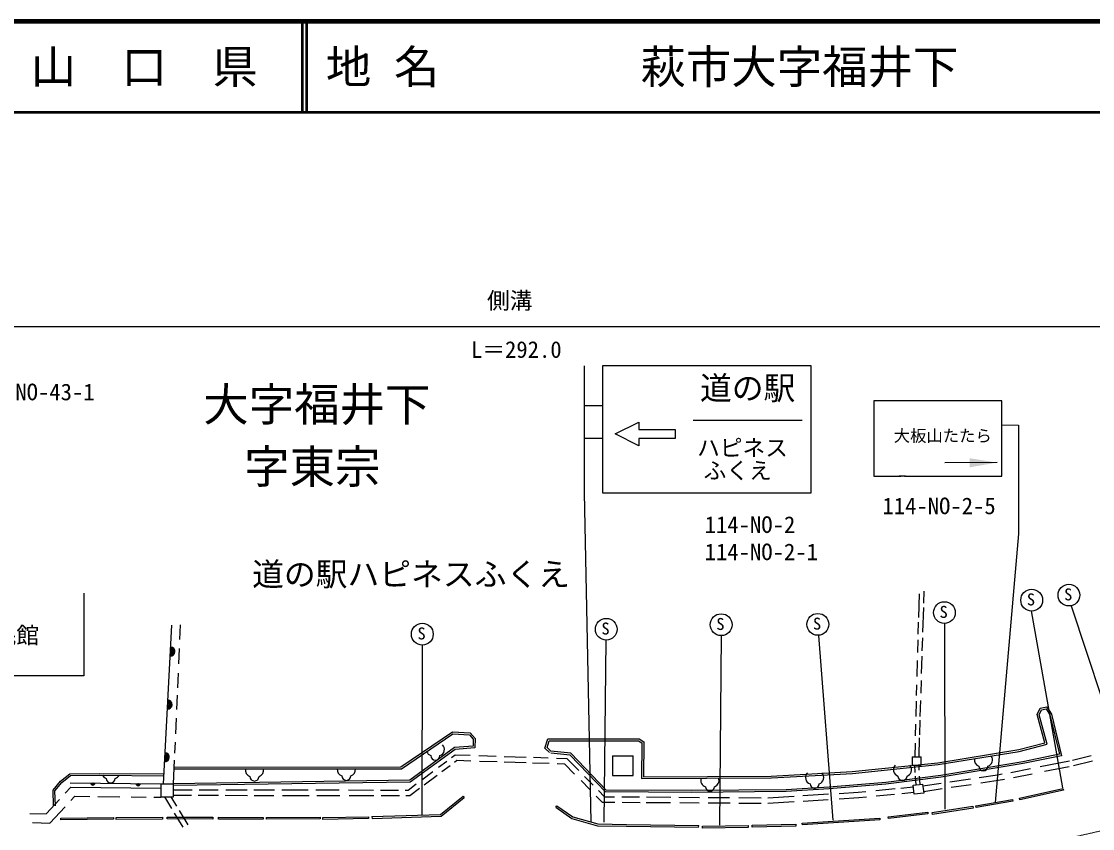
# Model space of a CAD drawing. Units: millimetres, scale not verified. Extents: x 40000 to 680000, y 20000 to 380000.
# Drawn here: x 336852 to 454804, y 291142 to 380000 of the extents above; entities that cross this region are included whole.
import ezdxf
from ezdxf.enums import TextEntityAlignment as Align

# ---------------------------------------------------------------- set-up
doc = ezdxf.new("R2010")
doc.units = ezdxf.units.MM
doc.header["$LTSCALE"] = 1000
doc.linetypes.add('CHAIN', pattern=[18.5, 12, -1.5, 3.5, -1.5])
for name, color, linetype, lineweight in [('M-BGD', 7, 'Continuous', 25), ('M-BMK', 2, 'CHAIN', 13), ('M-STR-HTXT', 7, 'Continuous', 13), ('M-STR-STR3', 7, 'Continuous', 25), ('M-STR-STRC', 7, 'Continuous', 25), ('M-TTL', 2, 'Continuous', 140), ('M-TTL-LINE', 7, 'Continuous', 50)]:
    doc.layers.add(name, color=color, linetype=linetype, lineweight=lineweight)
doc.layers.add('M-TTL-TXT', color=7, linetype='Continuous')
doc.styles.add('ＭＳ ゴシック', font='')
doc.styles.get('ＭＳ ゴシック').set_extended_font_data('MS Gothic')

# ---------------------------------------------------------------- blocks, each defined once
blk = doc.blocks.new('filled_arrow')
at = {"color": 0, "linetype": 'Continuous', "lineweight": -2}
blk.add_solid([(7.5, 1.25), (0, 0), (7.5, -1.25)], dxfattribs=at)

msp = doc.modelspace()

# ---------------------------------------------------------------- linework, layer by layer
at = {"layer": 'M-BGD'}
for p, q in [((343722, 317074), (343722, 307957)), ((435660, 314383), (435729, 316966)), ((436221, 315960), (436261, 317270)), ((436121, 312765), (436206, 315487)), ((435611, 312549), (435646, 313856)), ((352482, 296075), (353413, 313542)), ((354300, 311964), (354369, 313565)), ((435557, 310516), (435595, 311934)), ((436057, 310702), (436102, 312147)), ((354184, 309277), (354256, 310953)), ((435487, 307889), (435534, 309661)), ((435979, 308210), (436039, 310109)), ((343722, 307957), (326408, 307957)), ((354070, 306628), (354140, 308263)), ((435431, 305793), (435463, 306974)), ((435912, 306056), (435955, 307438)), ((353968, 304263), (354035, 305828)), ((435370, 303487), (435415, 305175)), ((435832, 303485), (435887, 305230)), ((448707, 303689), (449024, 304410)), ((449024, 304410), (449778, 304541)), ((449164, 304232), (449678, 304321)), ((449678, 304321), (450079, 303651)), ((449778, 304541), (450266, 303728)), ((353853, 301578), (353926, 303286)), ((449565, 300580), (448707, 303689)), ((448919, 303674), (449164, 304232)), ((449812, 300437), (448919, 303674)), ((450079, 303651), (451151, 299321)), ((450266, 303728), (451395, 299167)), ((435313, 301360), (435347, 302636)), ((435769, 301448), (435820, 303073)), ((378637, 297933), (384308, 301786)), ((378699, 297733), (384364, 301582)), ((384308, 301786), (386272, 301668)), ((384364, 301582), (386179, 301473)), ((386179, 301473), (386615, 301001)), ((386272, 301668), (386819, 301075)), ((386615, 301001), (386579, 300202)), ((386819, 301075), (386770, 300015)), ((394502, 299997), (394802, 301017)), ((394728, 300058), (394951, 300817)), ((394802, 301017), (404879, 301017)), ((394951, 300817), (404816, 300817)), ((404816, 300817), (405174, 300571)), ((404879, 301017), (405374, 300676)), ((435694, 299036), (435759, 301123)), ((353760, 299436), (353813, 300670)), ((384545, 300057), (379607, 296462)), ((384617, 299861), (379673, 296263)), ((386579, 300202), (384545, 300057)), ((386770, 300015), (384617, 299861)), ((395015, 299511), (394502, 299997)), ((395152, 299656), (394728, 300058)), ((397364, 299431), (395152, 299656)), ((405174, 300571), (405151, 296643)), ((405374, 300676), (405352, 296844)), ((435251, 299036), (435291, 300537)), ((437778, 298381), (446690, 299830)), ((437804, 298183), (446731, 299634)), ((446690, 299830), (449565, 300580)), ((446731, 299634), (449812, 300437)), ((353616, 296075), (353727, 298673)), ((382793, 297899), (383702, 298577)), ((384214, 298959), (384618, 299261)), ((384535, 298450), (384809, 298655)), ((384618, 299261), (386280, 299209)), ((384809, 298655), (386353, 298606)), ((387239, 299178), (389129, 299119)), ((387308, 298576), (389253, 298515)), ((390015, 299091), (392422, 299015)), ((390015, 298491), (392448, 298414)), ((393232, 298989), (394854, 298938)), ((397270, 299239), (395132, 299457)), ((395762, 298910), (396906, 298873)), ((396906, 298873), (398232, 297523)), ((401168, 295180), (397270, 299239)), ((401254, 295379), (397364, 299431)), ((401941, 299138), (404229, 299138)), ((401941, 299138), (401941, 296978)), ((404229, 296978), (404229, 299138)), ((434947, 299036), (435927, 299036)), ((434947, 299036), (434947, 298123)), ((435927, 298123), (435927, 299036)), ((447111, 298496), (438094, 297000)), ((451151, 299321), (447111, 298496)), ((451395, 299167), (447147, 298299)), ((449045, 297966), (452278, 298595)), ((452585, 298655), (454648, 299196)), ((452719, 298070), (454786, 298612)), ((353686, 297701), (378699, 297733)), ((353694, 297901), (378637, 297933)), ((380950, 296524), (382159, 297426)), ((383149, 297416), (384070, 298103)), ((393114, 298393), (394952, 298335)), ((395863, 298306), (396647, 298281)), ((396647, 298281), (397760, 297148)), ((419429, 296910), (428347, 297423)), ((428347, 297423), (437778, 298381)), ((428363, 297223), (437804, 298183)), ((434947, 298123), (435927, 298123)), ((435273, 297310), (435217, 298123)), ((435724, 297558), (435691, 298123)), ((447147, 298299), (438123, 296802)), ((445786, 297332), (447970, 297757)), ((449516, 297447), (452241, 297977)), ((340347, 295372), (341157, 296355)), ((340549, 295303), (341298, 296212)), ((341157, 296355), (342191, 297182)), ((341298, 296212), (342262, 296983)), ((342191, 297182), (345466, 297216)), ((342209, 296182), (352209, 296075)), ((342262, 296983), (345466, 297016)), ((345466, 297216), (352540, 297164)), ((345466, 297016), (352530, 296964)), ((352209, 296075), (353616, 296075)), ((352209, 296075), (352209, 294620)), ((379607, 296462), (353616, 296075)), ((379673, 296263), (353616, 295875)), ((353616, 294620), (353616, 296075)), ((379424, 295385), (380336, 296065)), ((381192, 295955), (382621, 297022)), ((398477, 296417), (399439, 295437)), ((398853, 296891), (399814, 295911)), ((401941, 296978), (404229, 296978)), ((405151, 296643), (419435, 296710)), ((405352, 296844), (419429, 296910)), ((419435, 296710), (428363, 297223)), ((432023, 296219), (425796, 295706)), ((438094, 297000), (432023, 296219)), ((438123, 296802), (432044, 296020)), ((435366, 295948), (435301, 296901)), ((435814, 296000), (435761, 296910)), ((436117, 295832), (438145, 296132)), ((439072, 296270), (441368, 296610)), ((442310, 296749), (444320, 297047)), ((442483, 296168), (444421, 296455)), ((444320, 297047), (444854, 297151)), ((444421, 296455), (445105, 296588)), ((446097, 296782), (448159, 297183)), ((340397, 293655), (340347, 295372)), ((340597, 293661), (340549, 295303)), ((341660, 295024), (342289, 295706)), ((342289, 295706), (352209, 295595)), ((353616, 295408), (355646, 295406)), ((356432, 295405), (358520, 295403)), ((359355, 295403), (361714, 295400)), ((362451, 295400), (364711, 295398)), ((365546, 295397), (368445, 295395)), ((369280, 295394), (371834, 295391)), ((372866, 295391), (375618, 295388)), ((376404, 295387), (378369, 295386)), ((379106, 295385), (379424, 295385)), ((379623, 294785), (380688, 295579)), ((400386, 295329), (401054, 294648)), ((410628, 295121), (401168, 295180)), ((410628, 295321), (401254, 295379)), ((421073, 295421), (410628, 295321)), ((421080, 295221), (410628, 295121)), ((425796, 295706), (421073, 295421)), ((425811, 295506), (421080, 295221)), ((422914, 294773), (425722, 294948)), ((432044, 296020), (425811, 295506)), ((426895, 295021), (429003, 295152)), ((429003, 295152), (429819, 295231)), ((430931, 295338), (433054, 295542)), ((430991, 294741), (432994, 294933)), ((433697, 295604), (435050, 295734)), ((433792, 295010), (435107, 295136)), ((435059, 295913), (436094, 296033)), ((435174, 294920), (435059, 295913)), ((436209, 295039), (435174, 294920)), ((436094, 296033), (436209, 295039)), ((436205, 295238), (438247, 295541)), ((439217, 295685), (441425, 296012)), ((446749, 294500), (451545, 295550)), ((451588, 295355), (446792, 294305)), ((451545, 295550), (451588, 295355)), ((339562, 292751), (341039, 294351)), ((342302, 294245), (342723, 294701)), ((342723, 294701), (344398, 294682)), ((345259, 294673), (347689, 294646)), ((348947, 294632), (350602, 294613)), ((351445, 294604), (352198, 294596)), ((352209, 294620), (353616, 294620)), ((352611, 294620), (353379, 293352)), ((353312, 294620), (353920, 293618)), ((353615, 294808), (355572, 294806)), ((356309, 294805), (358545, 294803)), ((359306, 294803), (361763, 294800)), ((362475, 294800), (364662, 294798)), ((365595, 294797), (368543, 294794)), ((369378, 294794), (371908, 294791)), ((372940, 294791), (375667, 294788)), ((376453, 294787), (378467, 294786)), ((379179, 294785), (379623, 294785)), ((382989, 292689), (385495, 294712)), ((383063, 292491), (385620, 294556)), ((385495, 294712), (385620, 294556)), ((400145, 294718), (400801, 294050)), ((400801, 294050), (402197, 294041)), ((401054, 294648), (402173, 294641)), ((402983, 294636), (404923, 294623)), ((403007, 294036), (404973, 294023)), ((405636, 294019), (408332, 294001)), ((405685, 294618), (408360, 294601)), ((409248, 294595), (411512, 294581)), ((409364, 293994), (411483, 293981)), ((412457, 294574), (414807, 294559)), ((412458, 293974), (414893, 293959)), ((415867, 294552), (418301, 294537)), ((415867, 293952), (418302, 293937)), ((419041, 294532), (421937, 294712)), ((419057, 293932), (421939, 294111)), ((422941, 294174), (425689, 294345)), ((426892, 294420), (429050, 294554)), ((429050, 294554), (429901, 294636)), ((441955, 293651), (445982, 294344)), ((446016, 294147), (441989, 293454)), ((445982, 294344), (446016, 294147)), ((446792, 294305), (446749, 294500)), ((337777, 292813), (339562, 292751)), ((339986, 291735), (341651, 293539)), ((353690, 292839), (354617, 291309)), ((354223, 293117), (355162, 291568)), ((375454, 292466), (382989, 292689)), ((395685, 293481), (395798, 293646)), ((395685, 293481), (397471, 292251)), ((395798, 293646), (397557, 292435)), ((432302, 292451), (436649, 292957)), ((436672, 292759), (432325, 292252)), ((436649, 292957), (436672, 292759)), ((437142, 292904), (441635, 293597)), ((437172, 292706), (437142, 292904)), ((441666, 293400), (437172, 292706)), ((441635, 293597), (441666, 293400)), ((441989, 293454), (441955, 293651)), ((338075, 291802), (339986, 291735)), ((341180, 292297), (346975, 292370)), ((341182, 292097), (341180, 292297)), ((346977, 292170), (341182, 292097)), ((346975, 292370), (346977, 292170)), ((347293, 292358), (352378, 292382)), ((347294, 292158), (347293, 292358)), ((352379, 292182), (347294, 292158)), ((352378, 292382), (352379, 292182)), ((352891, 292207), (352892, 292407)), ((357927, 292182), (352891, 292207)), ((352892, 292407), (357928, 292382)), ((357928, 292382), (357927, 292182)), ((358565, 292392), (363484, 292373)), ((358565, 292192), (358565, 292392)), ((363483, 292173), (358565, 292192)), ((363484, 292373), (363483, 292173)), ((363855, 292373), (369738, 292410)), ((363856, 292173), (363855, 292373)), ((369739, 292210), (363856, 292173)), ((369738, 292410), (369739, 292210)), ((370035, 292355), (375065, 292447)), ((370039, 292155), (370035, 292355)), ((375068, 292247), (370039, 292155)), ((375065, 292447), (375068, 292247)), ((375454, 292466), (375460, 292266)), ((375460, 292266), (383063, 292491)), ((397471, 292251), (400297, 291456)), ((397557, 292435), (400326, 291656)), ((400297, 291456), (403496, 291398)), ((400326, 291656), (403499, 291598)), ((403496, 291398), (411428, 291283)), ((403499, 291598), (411431, 291483)), ((411428, 291283), (411431, 291483)), ((411844, 291403), (416877, 291477)), ((411847, 291203), (411844, 291403)), ((416877, 291477), (416880, 291277)), ((417320, 291514), (422132, 291625)), ((417324, 291314), (417320, 291514)), ((422136, 291425), (417324, 291314)), ((422132, 291625), (422136, 291425)), ((422832, 291735), (431371, 292293)), ((422845, 291536), (422832, 291735)), ((431384, 292093), (422845, 291536)), ((431371, 292293), (431384, 292093)), ((432325, 292252), (432302, 292451)), ((416880, 291277), (411847, 291203))]:
    msp.add_line(p, q, dxfattribs=at)
for centre, radius, start, end in [((353258, 310630), 500, 266.95012, 86.95012), ((353258, 310630), 500, 266.95012, 86.95012), ((353258, 310630), 450, 266.95012, 86.95012), ((353258, 310630), 400, 266.95012, 86.95012), ((353258, 310630), 350, 266.95012, 86.95012), ((353258, 310630), 300, 266.95012, 86.95012), ((353258, 310630), 250, 266.95012, 86.95012), ((353258, 310630), 200, 266.95012, 86.95012), ((353258, 310630), 150, 266.95012, 86.95012), ((353258, 310630), 100, 266.95012, 86.95012), ((353258, 310630), 50, 266.95012, 86.95012), ((352948, 304808), 500, 266.95012, 86.95012), ((352948, 304808), 500, 266.95012, 86.95012), ((352948, 304808), 450, 266.95012, 86.95012), ((352948, 304808), 400, 266.95012, 86.95012), ((352948, 304808), 350, 266.95012, 86.95012), ((352948, 304808), 300, 266.95012, 86.95012), ((352948, 304808), 250, 266.95012, 86.95012), ((352948, 304808), 200, 266.95012, 86.95012), ((352948, 304808), 150, 266.95012, 86.95012), ((352948, 304808), 100, 266.95012, 86.95012), ((352948, 304808), 50, 266.95012, 86.95012), ((382158, 299871), 727, 200.23701, 252.2769), ((382715, 299871), 727, 287.7231, 44.20424), ((352637, 298986), 500, 266.95012, 86.95012), ((352637, 298986), 500, 266.95012, 86.95012), ((352637, 298986), 450, 266.95012, 86.95012), ((352637, 298986), 400, 266.95012, 86.95012), ((352637, 298986), 350, 266.95012, 86.95012), ((352637, 298986), 300, 266.95012, 86.95012), ((352637, 298986), 250, 266.95012, 86.95012), ((352637, 298986), 200, 266.95012, 86.95012), ((352637, 298986), 150, 266.95012, 86.95012), ((352637, 298986), 100, 266.95012, 86.95012), ((352637, 298986), 50, 266.95012, 86.95012), ((382436, 299178), 500, 180.00008, 359.99992), ((442501, 298707), 727, 170.28153, 252.2769), ((443059, 298707), 727, 287.7231, 35.81793), ((362237, 297571), 727, 168.88816, 252.2769), ((362794, 297571), 727, 287.7231, 11.31521), ((372357, 297643), 727, 173.62902, 252.2769), ((372914, 297643), 727, 287.7231, 6.57363), ((423916, 296763), 727, 135.79576, 252.2769), ((424473, 296763), 727, 287.7231, 44.20424), ((433593, 297622), 727, 135.79576, 252.2769), ((434150, 297622), 727, 287.7231, 337.03051), ((434150, 297622), 727, 337.03051, 44.20424), ((442780, 298014), 500, 180.00008, 359.99992), ((344722, 296181), 250, 179.18428, 359.18428), ((344722, 296181), 200, 179.18428, 359.18428), ((344722, 296181), 150, 179.18428, 359.18428), ((344722, 296181), 100, 179.18428, 359.18428), ((344722, 296181), 50, 179.18428, 359.18428), ((346408, 297353), 727, 207.79728, 252.2769), ((346687, 296661), 500, 180.00008, 359.99992), ((346965, 297353), 727, 287.7231, 330.98132), ((349713, 296110), 250, 179.18428, 359.18428), ((349713, 296110), 200, 179.18428, 359.18428), ((349713, 296110), 150, 179.18428, 359.18428), ((349713, 296110), 100, 179.18428, 359.18428), ((349713, 296110), 50, 179.18428, 359.18428), ((362516, 296878), 500, 180.00008, 359.99992), ((372635, 296950), 500, 180.00008, 359.99992), ((412385, 296446), 727, 161.76426, 252.2769), ((412942, 296446), 727, 287.7231, 18.98995), ((424194, 296070), 500, 180.00008, 359.99992), ((433872, 296929), 500, 180.00008, 359.99992), ((412663, 295753), 500, 180.00008, 359.99992)]:
    msp.add_arc(centre, radius, start, end, dxfattribs=at)
at = {"layer": 'M-BMK'}
msp.add_open_spline([(410056, 285932), (413219, 285924), (416382, 285916), (419542, 286025), (422832, 286138), (426119, 286376), (429399, 286676), (433130, 287016), (436853, 287434), (440558, 287978), (446627, 288868), (452650, 290093), (458599, 291604), (464723, 293160), (470770, 295018), (476696, 297198), (477685, 297562), (478671, 297934), (479653, 298316), (480637, 298697), (481617, 299087), (482591, 299492), (483528, 299881), (484459, 300285), (485391, 300688)], degree=3, knots=[0, 0, 0, 0, 1, 1, 1, 2, 2, 2, 3, 3, 3, 4, 4, 4, 5, 5, 5, 6, 6, 6, 7, 7, 7, 8, 8, 8, 8], dxfattribs=at)
at = {"layer": 'M-STR-STR3'}
msp.add_line((276481, 346404), (517551, 346404), dxfattribs=at)
at = {"layer": 'M-STR-STRC'}
for p, q in [((398823, 342091), (398823, 328091)), ((400823, 342091), (400823, 328091)), ((423823, 342091), (400823, 342091)), ((423829, 328091), (423823, 342091)), ((398866, 337718), (400779, 337718)), ((444808, 338233), (430708, 338233)), ((430708, 338233), (430708, 329933)), ((444808, 329933), (444808, 338233)), ((402223, 334591), (404823, 335891)), ((404823, 335891), (404823, 335091)), ((404823, 335091), (408823, 335091)), ((408823, 335091), (408823, 334091)), ((410823, 336091), (422823, 336091)), ((444815, 335582), (446661, 335571)), ((446661, 335571), (446661, 323583)), ((398859, 334127), (400823, 334129)), ((404823, 333291), (402223, 334591)), ((404823, 334091), (404823, 333291)), ((408823, 334091), (404823, 334091)), ((444280, 331430), (438522, 331398)), ((430708, 329933), (433730, 329933)), ((434206, 329933), (433521, 329933)), ((434079, 329933), (444808, 329933)), ((398823, 328091), (399555, 291894)), ((400823, 328091), (423829, 328091)), ((446661, 323583), (444094, 294020)), ((448038, 315112), (451490, 295631)), ((452452, 315664), (458542, 297157)), ((438492, 313720), (438537, 293291)), ((401199, 311885), (400989, 291847)), ((413902, 312385), (413732, 291507)), ((424606, 312392), (426219, 292060)), ((380970, 311344), (380930, 292669))]:
    msp.add_line(p, q, dxfattribs=at)
for centre in [(448099, 316290), (452203, 316845), (438485, 314916), (401253, 313082), (413904, 313586), (424549, 313624), (380996, 312544)]:
    msp.add_circle(centre, 1200, dxfattribs=at)
at = {"layer": 'M-TTL'}
msp.add_line((680000, 380000), (40000, 380000), dxfattribs=at)
at = {"layer": 'M-TTL-LINE'}
for p, q in [((367750, 380000), (367750, 370000)), ((368250, 380000), (368250, 370000)), ((40000, 370000), (680000, 370000))]:
    msp.add_line(p, q, dxfattribs=at)

# ---------------------------------------------------------------- block references
at = {"layer": 'M-STR-STRC', "xscale": 400, "yscale": 400, "rotation": 180.3}
msp.add_blockref('filled_arrow', (444280, 331430), dxfattribs=at)

# ---------------------------------------------------------------- texts
at = {"layer": 'M-STR-HTXT', "style": 'ＭＳ ゴシック'}
for s, height, p in [('大字福井下', 3666, (356882, 337834)), ('字東宗', 3666, (361381, 330984)), ('道の駅ハピネスふくえ', 2566, (362256, 319145)), ('公民館', 1833, (331291, 312418))]:
    msp.add_text(s, height=height, dxfattribs=at).set_placement(p, align=Align.MIDDLE_LEFT)
at = {"layer": 'M-STR-STR3', "style": 'ＭＳ ゴシック'}
for s, p in [('側溝', (388123, 347800)), ('L＝292.0', (386358, 342412))]:
    msp.add_text(s, height=1833, dxfattribs=at).set_placement(p, align=Align.BOTTOM_LEFT)
at = {"layer": 'M-STR-STRC', "style": 'ＭＳ ゴシック'}
for s, height, p in [('道の駅', 2566, (411573, 337591)), ('警戒-NO-43-1', 1833, (329936, 337743)), ('大板山たたら', 1320, (432907, 333332)), ('ハピネス', 1833, (411256, 331595)), ('ふくえ', 1833, (411973, 329091)), ('114-NO-2-5', 1833, (431666, 325200)), ('114-NO-2', 1833, (412091, 323137)), ('114-NO-2-1', 1833, (412091, 320137)), ('S', 1320, (451673, 315867)), ('S', 1320, (447569, 315312)), ('S', 1320, (437954, 313938)), ('S', 1320, (400722, 312104)), ('S', 1320, (413373, 312608)), ('S', 1320, (424018, 312646)), ('S', 1320, (380466, 311565))]:
    msp.add_text(s, height=height, dxfattribs=at).set_placement(p, align=Align.BOTTOM_LEFT)
at = {"layer": 'M-TTL-TXT', "style": 'ＭＳ ゴシック'}
msp.add_text('山\u3000口\u3000県', height=3666, dxfattribs=at).set_placement((350375, 375000), align=Align.MIDDLE_CENTER)
for s, p in [('地 名', (370380, 375000)), ('萩市大字福井下', (405024, 375000))]:
    msp.add_text(s, height=3666, dxfattribs=at).set_placement(p, align=Align.MIDDLE_LEFT)

doc.saveas('drawing.dxf')
